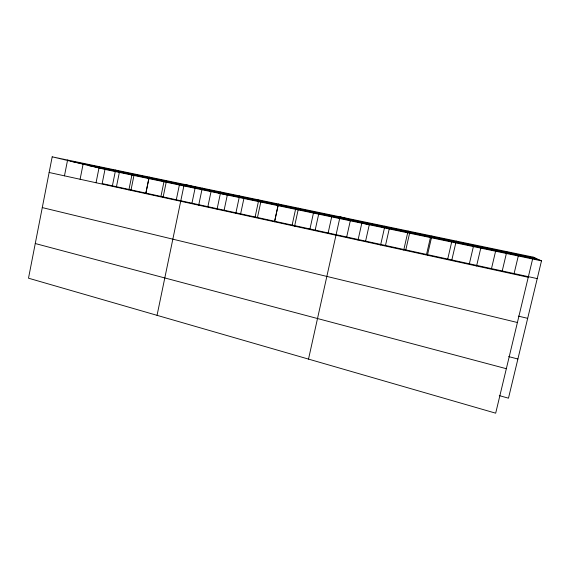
<?xml version="1.0" encoding="UTF-8"?>
<svg xmlns="http://www.w3.org/2000/svg" width="570" height="570" viewBox="0 0 570 570"><rect width="100%" height="100%" fill="white"/><g stroke="black" fill="none" stroke-linecap="round" stroke-linejoin="round"><path stroke-width="0.85" d="M52.191 156.821L28.5 278.196L495.679 413.179L533.078 257.091L52.191 156.821L104.987 169.418L541.5 260.853L508.476 398.181L499.284 395.608M64.467 175.845L67.581 160.028M80.099 179.265L83.263 163.305M96.045 182.756L99.258 166.639M104.987 169.418L102.151 183.569L537.232 278.602M112.304 186.312L115.575 170.038M116.465 186.696L119.344 172.425M128.884 189.938L132.212 173.508M131.036 189.874L133.95 175.482M145.863 193.116L148.82 178.595M145.806 193.643L149.19 177.049M160.947 196.408L163.96 181.766M163.07 197.419L166.518 180.662M176.308 199.764L179.365 184.993M157.049 315.338L184.203 184.345L227.309 195.04L224.11 210.209M191.955 203.184L195.061 188.285M198.688 205.207L202.257 188.114M207.879 206.661L211.035 191.627M217.056 209.226L220.697 191.955M235.823 213.33L239.528 195.881M240.633 213.814L243.896 198.51M254.989 217.526L258.766 199.892M257.476 217.498L260.789 202.051M274.64 221.245L278.003 205.656M274.569 221.808L278.424 203.996M292.132 225.065L295.552 209.333M294.59 226.19L298.509 208.178M309.959 228.962L313.443 213.08M315.053 230.665L319.05 212.468M328.142 232.931L331.683 216.899M308.512 359.1L340.055 216.842L369.267 224.772L365.605 241.117M346.688 236.985L350.293 220.797M358.031 240.063L362.192 221.459M380.61 245.007L384.864 226.183M385.491 245.456L389.224 228.955M403.738 250.066L408.077 231.028M405.797 249.895L409.602 233.223M426.538 254.427L430.414 237.583M427.429 255.246L431.861 235.987M447.721 259.051L451.675 242.036M451.697 260.554L456.228 241.067M469.367 263.782L473.392 246.582M476.577 265.998L481.208 246.276M491.49 268.613L495.594 251.235M502.077 271.577L506.816 251.612M514.104 273.55L518.294 255.987M70.808 161.26L536.106 258.438M88.721 165.535L538.956 259.713M49.134 172.489L528.24 277.298M518.33 316.115L527.678 318.345M42.28 207.594L517.403 322.506M508.632 356.599L517.902 359M35.269 243.533L506.338 368.705M533.078 257.091L541.5 260.853"/></g></svg>
